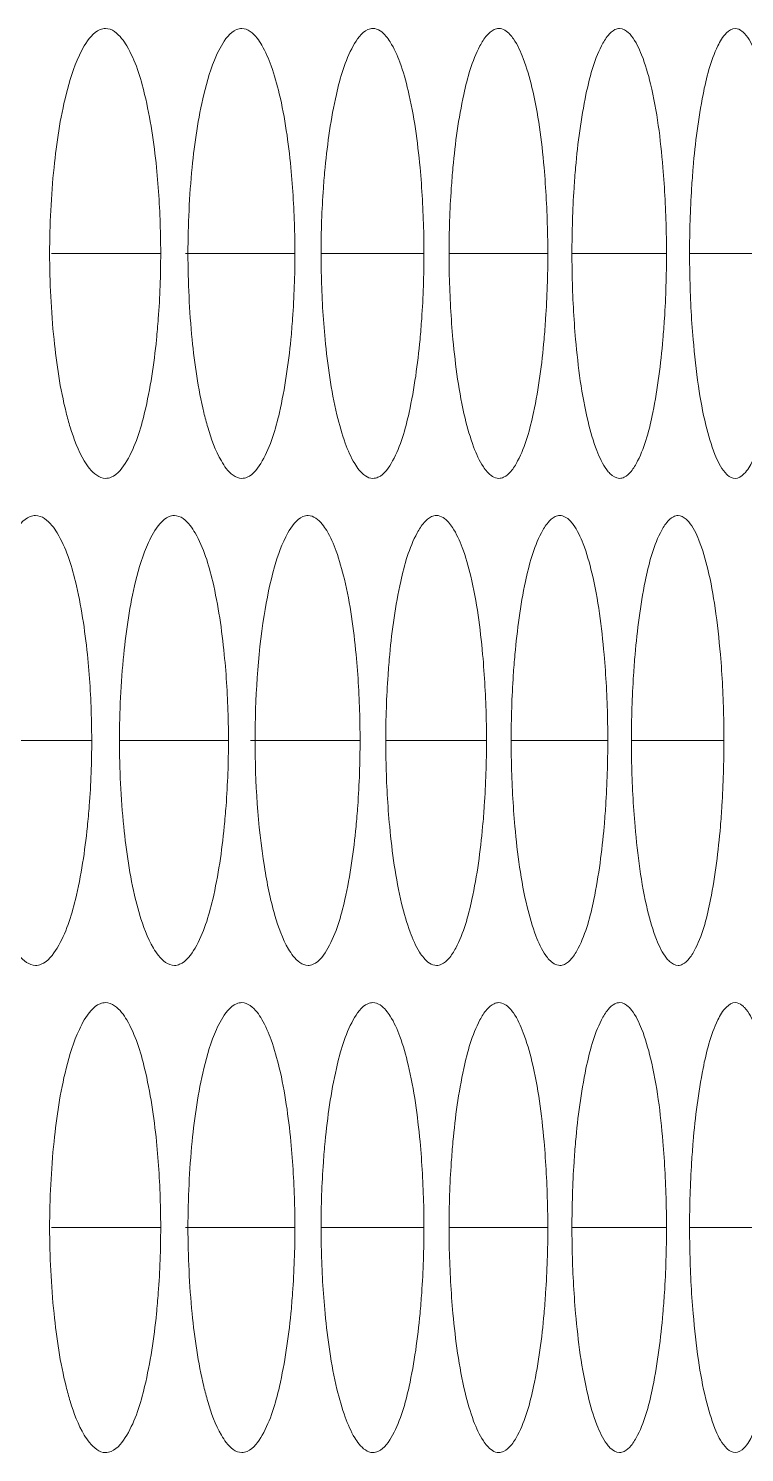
# Model space of a CAD drawing. Header units: millimetres. Extents: x 1177 to 4147, y 93 to 2194.
# Drawn here: x 2898.13 to 2907.68, y 1856.23 to 1875.22 of the extents above; entities that cross this region are included whole.
import ezdxf

# ---------------------------------------------------------------- set-up
doc = ezdxf.new("R2010")
doc.units = ezdxf.units.MM
doc.header["$LTSCALE"] = 0.1
doc.layers.add('标注', color=251, linetype='Continuous', lineweight=9)

msp = doc.modelspace()

# ---------------------------------------------------------------- linework, layer by layer
at = {"layer": '标注'}
for p, q in [((2898.435, 1872.217), (2899.89, 1872.217)), ((2900.221, 1872.217), (2901.68, 1872.217)), ((2902.029, 1872.217), (2903.401, 1872.217)), ((2903.736, 1872.217), (2905.053, 1872.217)), ((2905.375, 1872.217), (2906.636, 1872.217)), ((2906.944, 1872.217), (2908.15, 1872.217)), ((2897.516, 1865.722), (2898.97, 1865.722)), ((2899.337, 1865.722), (2900.794, 1865.722)), ((2901.089, 1865.722), (2902.549, 1865.722)), ((2902.892, 1865.722), (2904.235, 1865.722)), ((2904.564, 1865.722), (2905.853, 1865.722)), ((2906.168, 1865.722), (2907.402, 1865.722)), ((2898.435, 1859.226), (2899.89, 1859.226)), ((2900.221, 1859.226), (2901.68, 1859.226)), ((2902.029, 1859.226), (2903.401, 1859.226)), ((2903.736, 1859.226), (2905.053, 1859.226)), ((2905.375, 1859.226), (2906.636, 1859.226)), ((2906.944, 1859.226), (2908.15, 1859.226))]:
    msp.add_line(p, q, dxfattribs=at)
for points, knots in [([(2899.155, 1875.217), (2899.131, 1875.217), (2899.005, 1875.187), (2898.923, 1875.072), (2898.871, 1874.985)], [0, 0, 0, 0, 0.196477, 1, 1, 1, 1]), ([(2899.437, 1874.985), (2899.417, 1875.02), (2899.351, 1875.121), (2899.239, 1875.217), (2899.155, 1875.217)], [0, 0, 0, 0, 0.324295, 1, 1, 1, 1]), ([(2900.972, 1875.217), (2900.948, 1875.217), (2900.825, 1875.186), (2900.748, 1875.071), (2900.699, 1874.985)], [0, 0, 0, 0, 0.193636, 1, 1, 1, 1]), ([(2901.239, 1874.993), (2901.22, 1875.027), (2901.158, 1875.124), (2901.052, 1875.217), (2900.972, 1875.217)], [0, 0, 0, 0, 0.326204, 1, 1, 1, 1]), ([(2902.72, 1875.217), (2902.698, 1875.217), (2902.577, 1875.185), (2902.505, 1875.07), (2902.458, 1874.985)], [0, 0, 0, 0, 0.190615, 1, 1, 1, 1]), ([(2902.951, 1875.037), (2902.934, 1875.064), (2902.879, 1875.144), (2902.788, 1875.217), (2902.72, 1875.217)], [0, 0, 0, 0, 0.321102, 1, 1, 1, 1]), ([(2904.4, 1875.217), (2904.378, 1875.217), (2904.315, 1875.2), (2904.225, 1875.117), (2904.174, 1875.034), (2904.148, 1874.985)], [0, 0, 0, 0, 0.185665, 0.530478, 1, 1, 1, 1]), ([(2904.595, 1875.078), (2904.58, 1875.099), (2904.532, 1875.162), (2904.456, 1875.217), (2904.4, 1875.217)], [0, 0, 0, 0, 0.314447, 1, 1, 1, 1]), ([(2906.011, 1875.217), (2905.99, 1875.217), (2905.928, 1875.2), (2905.843, 1875.116), (2905.794, 1875.034), (2905.769, 1874.985)], [0, 0, 0, 0, 0.182292, 0.52599, 1, 1, 1, 1]), ([(2906.17, 1875.116), (2906.158, 1875.132), (2906.117, 1875.179), (2906.055, 1875.217), (2906.011, 1875.217)], [0, 0, 0, 0, 0.305886, 1, 1, 1, 1]), ([(2906.588, 1873.364), (2906.556, 1873.738), (2906.495, 1874.248), (2906.328, 1874.829), (2906.229, 1875.042), (2906.17, 1875.116)], [0, 0, 0, 0, 0.619614, 0.843153, 1, 1, 1, 1]), ([(2907.553, 1875.217), (2907.509, 1875.217), (2907.404, 1875.146), (2907.351, 1875.047), (2907.321, 1874.985)], [0, 0, 0, 0, 0.389659, 1, 1, 1, 1]), ([(2907.677, 1875.15), (2907.667, 1875.16), (2907.633, 1875.193), (2907.586, 1875.217), (2907.553, 1875.217)], [0, 0, 0, 0, 0.295107, 1, 1, 1, 1]), ([(2908.104, 1873.364), (2908.087, 1873.576), (2908.045, 1873.964), (2907.954, 1874.485), (2907.84, 1874.873), (2907.739, 1875.083), (2907.677, 1875.15)], [0, 0, 0, 0, 0.343252, 0.632232, 0.852748, 1, 1, 1, 1]), ([(2898.871, 1874.985), (2898.847, 1874.944), (2898.741, 1874.739), (2898.673, 1874.516), (2898.629, 1874.337)], [0, 0, 0, 0, 0.205098, 1, 1, 1, 1]), ([(2899.834, 1873.364), (2899.801, 1873.691), (2899.719, 1874.243), (2899.555, 1874.787), (2899.437, 1874.985)], [0, 0, 0, 0, 0.588565, 1, 1, 1, 1]), ([(2900.699, 1874.985), (2900.675, 1874.944), (2900.573, 1874.738), (2900.508, 1874.515), (2900.465, 1874.337)], [0, 0, 0, 0, 0.204414, 1, 1, 1, 1]), ([(2901.626, 1873.364), (2901.594, 1873.694), (2901.531, 1874.152), (2901.38, 1874.693), (2901.29, 1874.906), (2901.239, 1874.993)], [0, 0, 0, 0, 0.590197, 0.820528, 1, 1, 1, 1]), ([(2902.458, 1874.985), (2902.347, 1874.785), (2902.192, 1874.241), (2902.115, 1873.691), (2902.083, 1873.364)], [0, 0, 0, 0, 0.410076, 1, 1, 1, 1]), ([(2903.349, 1873.364), (2903.316, 1873.708), (2903.254, 1874.183), (2903.098, 1874.739), (2903.004, 1874.952), (2902.951, 1875.037)], [0, 0, 0, 0, 0.598831, 0.827178, 1, 1, 1, 1]), ([(2904.148, 1874.985), (2904.041, 1874.784), (2903.893, 1874.24), (2903.818, 1873.691), (2903.788, 1873.364)], [0, 0, 0, 0, 0.409275, 1, 1, 1, 1]), ([(2905.003, 1873.364), (2904.971, 1873.723), (2904.909, 1874.215), (2904.747, 1874.784), (2904.651, 1874.998), (2904.595, 1875.078)], [0, 0, 0, 0, 0.608586, 0.834685, 1, 1, 1, 1]), ([(2905.769, 1874.985), (2905.666, 1874.783), (2905.525, 1874.239), (2905.453, 1873.691), (2905.424, 1873.364)], [0, 0, 0, 0, 0.408497, 1, 1, 1, 1]), ([(2907.321, 1874.985), (2907.222, 1874.782), (2907.088, 1874.238), (2907.019, 1873.691), (2906.992, 1873.364)], [0, 0, 0, 0, 0.407744, 1, 1, 1, 1]), ([(2898.629, 1874.337), (2898.549, 1874.018), (2898.445, 1873.311), (2898.409, 1872.6), (2898.409, 1872.217)], [0, 0, 0, 0, 0.462125, 1, 1, 1, 1]), ([(2900.465, 1874.337), (2900.388, 1874.018), (2900.288, 1873.311), (2900.254, 1872.6), (2900.254, 1872.217)], [0, 0, 0, 0, 0.461908, 1, 1, 1, 1]), ([(2899.89, 1872.217), (2899.89, 1872.315), (2899.885, 1872.698), (2899.863, 1873.081), (2899.834, 1873.364)], [0, 0, 0, 0, 0.25579, 1, 1, 1, 1]), ([(2901.68, 1872.217), (2901.68, 1872.315), (2901.675, 1872.698), (2901.653, 1873.08), (2901.626, 1873.364)], [0, 0, 0, 0, 0.255815, 1, 1, 1, 1]), ([(2902.083, 1873.364), (2902.074, 1873.272), (2902.043, 1872.89), (2902.029, 1872.507), (2902.029, 1872.217)], [0, 0, 0, 0, 0.242084, 1, 1, 1, 1]), ([(2903.401, 1872.217), (2903.401, 1872.315), (2903.396, 1872.698), (2903.375, 1873.08), (2903.349, 1873.364)], [0, 0, 0, 0, 0.25584, 1, 1, 1, 1]), ([(2903.788, 1873.364), (2903.78, 1873.272), (2903.749, 1872.89), (2903.736, 1872.507), (2903.736, 1872.217)], [0, 0, 0, 0, 0.242044, 1, 1, 1, 1]), ([(2905.053, 1872.217), (2905.053, 1872.315), (2905.048, 1872.698), (2905.028, 1873.08), (2905.003, 1873.364)], [0, 0, 0, 0, 0.255864, 1, 1, 1, 1]), ([(2905.424, 1873.364), (2905.416, 1873.272), (2905.387, 1872.89), (2905.375, 1872.507), (2905.375, 1872.217)], [0, 0, 0, 0, 0.242005, 1, 1, 1, 1]), ([(2906.636, 1872.217), (2906.636, 1872.315), (2906.632, 1872.698), (2906.612, 1873.08), (2906.588, 1873.364)], [0, 0, 0, 0, 0.255886, 1, 1, 1, 1]), ([(2906.992, 1873.364), (2906.984, 1873.272), (2906.956, 1872.89), (2906.944, 1872.507), (2906.944, 1872.217)], [0, 0, 0, 0, 0.241968, 1, 1, 1, 1]), ([(2898.409, 1872.217), (2898.409, 1871.834), (2898.445, 1871.122), (2898.549, 1870.415), (2898.629, 1870.096)], [0, 0, 0, 0, 0.537875, 1, 1, 1, 1]), ([(2899.834, 1871.07), (2899.843, 1871.162), (2899.876, 1871.543), (2899.89, 1871.927), (2899.89, 1872.217)], [0, 0, 0, 0, 0.242136, 1, 1, 1, 1]), ([(2900.254, 1872.217), (2900.254, 1871.834), (2900.288, 1871.123), (2900.388, 1870.416), (2900.465, 1870.096)], [0, 0, 0, 0, 0.538092, 1, 1, 1, 1]), ([(2901.626, 1871.07), (2901.635, 1871.162), (2901.666, 1871.543), (2901.68, 1871.927), (2901.68, 1872.217)], [0, 0, 0, 0, 0.242094, 1, 1, 1, 1]), ([(2902.029, 1872.217), (2902.029, 1872.119), (2902.034, 1871.736), (2902.056, 1871.353), (2902.083, 1871.07)], [0, 0, 0, 0, 0.25582, 1, 1, 1, 1]), ([(2903.349, 1871.07), (2903.357, 1871.162), (2903.388, 1871.544), (2903.401, 1871.927), (2903.401, 1872.217)], [0, 0, 0, 0, 0.242053, 1, 1, 1, 1]), ([(2903.736, 1872.217), (2903.736, 1872.119), (2903.741, 1871.736), (2903.762, 1871.353), (2903.788, 1871.07)], [0, 0, 0, 0, 0.255845, 1, 1, 1, 1]), ([(2905.003, 1871.07), (2905.011, 1871.162), (2905.04, 1871.544), (2905.053, 1871.927), (2905.053, 1872.217)], [0, 0, 0, 0, 0.242014, 1, 1, 1, 1]), ([(2905.375, 1872.217), (2905.375, 1872.119), (2905.379, 1871.736), (2905.399, 1871.353), (2905.424, 1871.07)], [0, 0, 0, 0, 0.255868, 1, 1, 1, 1]), ([(2906.588, 1871.07), (2906.596, 1871.162), (2906.624, 1871.544), (2906.636, 1871.927), (2906.636, 1872.217)], [0, 0, 0, 0, 0.241977, 1, 1, 1, 1]), ([(2906.944, 1872.217), (2906.944, 1872.119), (2906.948, 1871.736), (2906.967, 1871.353), (2906.992, 1871.07)], [0, 0, 0, 0, 0.255891, 1, 1, 1, 1]), ([(2899.437, 1869.449), (2899.555, 1869.646), (2899.719, 1870.191), (2899.801, 1870.742), (2899.834, 1871.07)], [0, 0, 0, 0, 0.411435, 1, 1, 1, 1]), ([(2901.244, 1869.449), (2901.357, 1869.647), (2901.515, 1870.192), (2901.594, 1870.743), (2901.626, 1871.07)], [0, 0, 0, 0, 0.410597, 1, 1, 1, 1]), ([(2902.083, 1871.07), (2902.116, 1870.731), (2902.179, 1870.263), (2902.334, 1869.713), (2902.426, 1869.499), (2902.478, 1869.414)], [0, 0, 0, 0, 0.595352, 0.824536, 1, 1, 1, 1]), ([(2902.982, 1869.449), (2903.091, 1869.648), (2903.243, 1870.193), (2903.318, 1870.743), (2903.349, 1871.07)], [0, 0, 0, 0, 0.409781, 1, 1, 1, 1]), ([(2903.788, 1871.07), (2903.821, 1870.717), (2903.884, 1870.231), (2904.044, 1869.667), (2904.139, 1869.453), (2904.194, 1869.371)], [0, 0, 0, 0, 0.604767, 0.831791, 1, 1, 1, 1]), ([(2904.651, 1869.449), (2904.756, 1869.649), (2904.901, 1870.194), (2904.974, 1870.743), (2905.003, 1871.07)], [0, 0, 0, 0, 0.408988, 1, 1, 1, 1]), ([(2905.424, 1871.07), (2905.457, 1870.702), (2905.52, 1870.198), (2905.685, 1869.621), (2905.783, 1869.408), (2905.84, 1869.331)], [0, 0, 0, 0, 0.615423, 0.839991, 1, 1, 1, 1]), ([(2906.251, 1869.449), (2906.353, 1869.651), (2906.491, 1870.195), (2906.56, 1870.743), (2906.588, 1871.07)], [0, 0, 0, 0, 0.408219, 1, 1, 1, 1]), ([(2906.992, 1871.07), (2907.009, 1870.862), (2907.051, 1870.479), (2907.143, 1869.964), (2907.257, 1869.576), (2907.357, 1869.365), (2907.417, 1869.295)], [0, 0, 0, 0, 0.339935, 0.62764, 0.849308, 1, 1, 1, 1]), ([(2898.629, 1870.096), (2898.645, 1870.03), (2898.707, 1869.808), (2898.788, 1869.588), (2898.871, 1869.449)], [0, 0, 0, 0, 0.294922, 1, 1, 1, 1]), ([(2900.465, 1870.096), (2900.481, 1870.03), (2900.54, 1869.808), (2900.618, 1869.589), (2900.699, 1869.449)], [0, 0, 0, 0, 0.29551, 1, 1, 1, 1]), ([(2898.871, 1869.449), (2898.892, 1869.414), (2898.959, 1869.313), (2899.071, 1869.217), (2899.155, 1869.217)], [0, 0, 0, 0, 0.324264, 1, 1, 1, 1]), ([(2899.155, 1869.217), (2899.18, 1869.217), (2899.306, 1869.247), (2899.386, 1869.362), (2899.437, 1869.449)], [0, 0, 0, 0, 0.196798, 1, 1, 1, 1]), ([(2900.699, 1869.449), (2900.719, 1869.414), (2900.782, 1869.314), (2900.89, 1869.217), (2900.972, 1869.217)], [0, 0, 0, 0, 0.327612, 1, 1, 1, 1]), ([(2900.972, 1869.217), (2900.996, 1869.217), (2901.119, 1869.247), (2901.195, 1869.363), (2901.244, 1869.449)], [0, 0, 0, 0, 0.193945, 1, 1, 1, 1]), ([(2902.478, 1869.414), (2902.496, 1869.384), (2902.553, 1869.298), (2902.649, 1869.217), (2902.72, 1869.217)], [0, 0, 0, 0, 0.324647, 1, 1, 1, 1]), ([(2902.72, 1869.217), (2902.743, 1869.217), (2902.864, 1869.248), (2902.935, 1869.364), (2902.982, 1869.449)], [0, 0, 0, 0, 0.190909, 1, 1, 1, 1]), ([(2904.4, 1869.217), (2904.422, 1869.217), (2904.485, 1869.233), (2904.574, 1869.317), (2904.625, 1869.399), (2904.651, 1869.449)], [0, 0, 0, 0, 0.185919, 0.530524, 1, 1, 1, 1]), ([(2906.011, 1869.217), (2906.032, 1869.217), (2906.093, 1869.234), (2906.178, 1869.318), (2906.226, 1869.4), (2906.251, 1869.449)], [0, 0, 0, 0, 0.18253, 0.526009, 1, 1, 1, 1]), ([(2907.553, 1869.217), (2907.596, 1869.217), (2907.701, 1869.288), (2907.752, 1869.387), (2907.782, 1869.449)], [0, 0, 0, 0, 0.389686, 1, 1, 1, 1]), ([(2904.194, 1869.371), (2904.209, 1869.348), (2904.259, 1869.279), (2904.34, 1869.217), (2904.4, 1869.217)], [0, 0, 0, 0, 0.318608, 1, 1, 1, 1]), ([(2905.84, 1869.331), (2905.853, 1869.314), (2905.896, 1869.261), (2905.963, 1869.217), (2906.011, 1869.217)], [0, 0, 0, 0, 0.310747, 1, 1, 1, 1]), ([(2907.417, 1869.295), (2907.428, 1869.283), (2907.464, 1869.245), (2907.516, 1869.217), (2907.553, 1869.217)], [0, 0, 0, 0, 0.300688, 1, 1, 1, 1]), ([(2898.221, 1868.722), (2898.196, 1868.722), (2898.069, 1868.692), (2897.985, 1868.577), (2897.932, 1868.49)], [0, 0, 0, 0, 0.197833, 1, 1, 1, 1]), ([(2898.509, 1868.49), (2898.488, 1868.525), (2898.42, 1868.626), (2898.306, 1868.722), (2898.221, 1868.722)], [0, 0, 0, 0, 0.322669, 1, 1, 1, 1]), ([(2900.072, 1868.722), (2900.048, 1868.722), (2899.923, 1868.691), (2899.844, 1868.576), (2899.794, 1868.49)], [0, 0, 0, 0, 0.195078, 1, 1, 1, 1]), ([(2900.349, 1868.49), (2900.329, 1868.524), (2900.265, 1868.625), (2900.155, 1868.722), (2900.072, 1868.722)], [0, 0, 0, 0, 0.32596, 1, 1, 1, 1]), ([(2901.855, 1868.722), (2901.832, 1868.722), (2901.71, 1868.691), (2901.635, 1868.575), (2901.587, 1868.49)], [0, 0, 0, 0, 0.192149, 1, 1, 1, 1]), ([(2902.104, 1868.52), (2902.086, 1868.55), (2902.027, 1868.639), (2901.928, 1868.722), (2901.855, 1868.722)], [0, 0, 0, 0, 0.323826, 1, 1, 1, 1]), ([(2903.569, 1868.722), (2903.546, 1868.722), (2903.482, 1868.705), (2903.39, 1868.622), (2903.338, 1868.539), (2903.311, 1868.49)], [0, 0, 0, 0, 0.187277, 0.53264, 1, 1, 1, 1]), ([(2903.782, 1868.563), (2903.766, 1868.587), (2903.714, 1868.658), (2903.63, 1868.722), (2903.569, 1868.722)], [0, 0, 0, 0, 0.31799, 1, 1, 1, 1]), ([(2905.214, 1868.722), (2905.192, 1868.722), (2905.13, 1868.705), (2905.042, 1868.621), (2904.993, 1868.539), (2904.967, 1868.49)], [0, 0, 0, 0, 0.184004, 0.528262, 1, 1, 1, 1]), ([(2905.391, 1868.602), (2905.378, 1868.621), (2905.333, 1868.676), (2905.264, 1868.722), (2905.214, 1868.722)], [0, 0, 0, 0, 0.310426, 1, 1, 1, 1]), ([(2906.79, 1868.722), (2906.77, 1868.722), (2906.709, 1868.704), (2906.625, 1868.62), (2906.578, 1868.539), (2906.554, 1868.49)], [0, 0, 0, 0, 0.180528, 0.523661, 1, 1, 1, 1]), ([(2906.932, 1868.639), (2906.921, 1868.651), (2906.883, 1868.691), (2906.829, 1868.722), (2906.79, 1868.722)], [0, 0, 0, 0, 0.300787, 1, 1, 1, 1]), ([(2898.912, 1866.869), (2898.879, 1867.196), (2898.796, 1867.748), (2898.628, 1868.293), (2898.509, 1868.49)], [0, 0, 0, 0, 0.588138, 1, 1, 1, 1]), ([(2899.794, 1868.49), (2899.77, 1868.449), (2899.665, 1868.243), (2899.599, 1868.02), (2899.555, 1867.842)], [0, 0, 0, 0, 0.204755, 1, 1, 1, 1]), ([(2900.738, 1866.869), (2900.706, 1867.196), (2900.626, 1867.747), (2900.464, 1868.292), (2900.349, 1868.49)], [0, 0, 0, 0, 0.588987, 1, 1, 1, 1]), ([(2901.587, 1868.49), (2901.507, 1868.349), (2901.379, 1867.984), (2901.196, 1867.061), (2901.15, 1866.279), (2901.15, 1865.722)], [0, 0, 0, 0, 0.171591, 0.407652, 1, 1, 1, 1]), ([(2902.496, 1866.869), (2902.464, 1867.206), (2902.401, 1867.672), (2902.247, 1868.221), (2902.156, 1868.434), (2902.104, 1868.52)], [0, 0, 0, 0, 0.594383, 0.823753, 1, 1, 1, 1]), ([(2903.311, 1868.49), (2903.202, 1868.29), (2903.051, 1867.745), (2902.975, 1867.196), (2902.944, 1866.869)], [0, 0, 0, 0, 0.409673, 1, 1, 1, 1]), ([(2904.184, 1866.869), (2904.152, 1867.22), (2904.09, 1867.704), (2903.931, 1868.266), (2903.836, 1868.48), (2903.782, 1868.563)], [0, 0, 0, 0, 0.603559, 0.830818, 1, 1, 1, 1]), ([(2904.967, 1868.49), (2904.862, 1868.289), (2904.717, 1867.744), (2904.644, 1867.196), (2904.615, 1866.869)], [0, 0, 0, 0, 0.408883, 1, 1, 1, 1]), ([(2905.804, 1866.869), (2905.772, 1867.235), (2905.71, 1867.736), (2905.546, 1868.312), (2905.448, 1868.525), (2905.391, 1868.602)], [0, 0, 0, 0, 0.613931, 0.838792, 1, 1, 1, 1]), ([(2906.554, 1868.49), (2906.453, 1868.288), (2906.315, 1867.743), (2906.245, 1867.195), (2906.217, 1866.869)], [0, 0, 0, 0, 0.408118, 1, 1, 1, 1]), ([(2907.355, 1866.869), (2907.337, 1867.075), (2907.296, 1867.456), (2907.205, 1867.968), (2907.092, 1868.356), (2906.992, 1868.568), (2906.932, 1868.639)], [0, 0, 0, 0, 0.338668, 0.625811, 0.847843, 1, 1, 1, 1]), ([(2899.555, 1867.842), (2899.477, 1867.523), (2899.375, 1866.816), (2899.34, 1866.105), (2899.34, 1865.722)], [0, 0, 0, 0, 0.462016, 1, 1, 1, 1]), ([(2898.97, 1865.722), (2898.97, 1865.82), (2898.965, 1866.203), (2898.942, 1866.585), (2898.912, 1866.869)], [0, 0, 0, 0, 0.255777, 1, 1, 1, 1]), ([(2900.794, 1865.722), (2900.794, 1865.82), (2900.789, 1866.203), (2900.766, 1866.585), (2900.738, 1866.869)], [0, 0, 0, 0, 0.255803, 1, 1, 1, 1]), ([(2902.549, 1865.722), (2902.549, 1865.82), (2902.544, 1866.203), (2902.523, 1866.585), (2902.496, 1866.869)], [0, 0, 0, 0, 0.255828, 1, 1, 1, 1]), ([(2902.944, 1866.869), (2902.936, 1866.777), (2902.905, 1866.395), (2902.892, 1866.012), (2902.892, 1865.722)], [0, 0, 0, 0, 0.242063, 1, 1, 1, 1]), ([(2904.235, 1865.722), (2904.235, 1865.82), (2904.231, 1866.202), (2904.21, 1866.585), (2904.184, 1866.869)], [0, 0, 0, 0, 0.255852, 1, 1, 1, 1]), ([(2904.615, 1866.869), (2904.606, 1866.777), (2904.577, 1866.395), (2904.564, 1866.012), (2904.564, 1865.722)], [0, 0, 0, 0, 0.242024, 1, 1, 1, 1]), ([(2905.853, 1865.722), (2905.853, 1865.82), (2905.849, 1866.202), (2905.829, 1866.585), (2905.804, 1866.869)], [0, 0, 0, 0, 0.255875, 1, 1, 1, 1]), ([(2906.217, 1866.869), (2906.209, 1866.777), (2906.18, 1866.395), (2906.168, 1866.012), (2906.168, 1865.722)], [0, 0, 0, 0, 0.241986, 1, 1, 1, 1]), ([(2907.402, 1865.722), (2907.402, 1865.82), (2907.398, 1866.202), (2907.379, 1866.585), (2907.355, 1866.869)], [0, 0, 0, 0, 0.255897, 1, 1, 1, 1]), ([(2898.912, 1864.574), (2898.922, 1864.667), (2898.956, 1865.048), (2898.97, 1865.431), (2898.97, 1865.722)], [0, 0, 0, 0, 0.242158, 1, 1, 1, 1]), ([(2899.34, 1865.722), (2899.34, 1865.339), (2899.375, 1864.627), (2899.477, 1863.92), (2899.555, 1863.601)], [0, 0, 0, 0, 0.537984, 1, 1, 1, 1]), ([(2900.738, 1864.574), (2900.747, 1864.667), (2900.78, 1865.048), (2900.794, 1865.431), (2900.794, 1865.722)], [0, 0, 0, 0, 0.242115, 1, 1, 1, 1]), ([(2901.15, 1865.722), (2901.15, 1865.16), (2901.197, 1864.372), (2901.383, 1863.445), (2901.513, 1863.079), (2901.594, 1862.941)], [0, 0, 0, 0, 0.594289, 0.829953, 1, 1, 1, 1]), ([(2902.496, 1864.574), (2902.504, 1864.667), (2902.536, 1865.048), (2902.549, 1865.431), (2902.549, 1865.722)], [0, 0, 0, 0, 0.242073, 1, 1, 1, 1]), ([(2902.892, 1865.722), (2902.892, 1865.624), (2902.896, 1865.241), (2902.917, 1864.858), (2902.944, 1864.574)], [0, 0, 0, 0, 0.255833, 1, 1, 1, 1]), ([(2904.184, 1864.574), (2904.193, 1864.667), (2904.223, 1865.048), (2904.235, 1865.431), (2904.235, 1865.722)], [0, 0, 0, 0, 0.242033, 1, 1, 1, 1]), ([(2904.564, 1865.722), (2904.564, 1865.624), (2904.569, 1865.241), (2904.589, 1864.858), (2904.615, 1864.574)], [0, 0, 0, 0, 0.255857, 1, 1, 1, 1]), ([(2905.804, 1864.574), (2905.812, 1864.667), (2905.841, 1865.048), (2905.853, 1865.431), (2905.853, 1865.722)], [0, 0, 0, 0, 0.241995, 1, 1, 1, 1]), ([(2906.168, 1865.722), (2906.168, 1865.624), (2906.172, 1865.241), (2906.192, 1864.858), (2906.217, 1864.574)], [0, 0, 0, 0, 0.25588, 1, 1, 1, 1]), ([(2907.355, 1864.574), (2907.363, 1864.667), (2907.39, 1865.049), (2907.402, 1865.431), (2907.402, 1865.722)], [0, 0, 0, 0, 0.241958, 1, 1, 1, 1]), ([(2898.509, 1862.953), (2898.628, 1863.151), (2898.796, 1863.695), (2898.879, 1864.247), (2898.912, 1864.574)], [0, 0, 0, 0, 0.411862, 1, 1, 1, 1]), ([(2900.349, 1862.953), (2900.464, 1863.152), (2900.626, 1863.696), (2900.706, 1864.247), (2900.738, 1864.574)], [0, 0, 0, 0, 0.411013, 1, 1, 1, 1]), ([(2902.121, 1862.953), (2902.233, 1863.153), (2902.388, 1863.697), (2902.465, 1864.247), (2902.496, 1864.574)], [0, 0, 0, 0, 0.410186, 1, 1, 1, 1]), ([(2902.944, 1864.574), (2902.977, 1864.229), (2903.04, 1863.752), (2903.198, 1863.195), (2903.291, 1862.981), (2903.344, 1862.897)], [0, 0, 0, 0, 0.599914, 0.828052, 1, 1, 1, 1]), ([(2903.825, 1862.953), (2903.932, 1863.154), (2904.08, 1863.698), (2904.154, 1864.248), (2904.184, 1864.574)], [0, 0, 0, 0, 0.409381, 1, 1, 1, 1]), ([(2904.615, 1864.574), (2904.647, 1864.214), (2904.71, 1863.719), (2904.873, 1863.149), (2904.97, 1862.935), (2905.026, 1862.856)], [0, 0, 0, 0, 0.60993, 0.835766, 1, 1, 1, 1]), ([(2905.46, 1862.953), (2905.563, 1863.155), (2905.705, 1863.699), (2905.775, 1864.248), (2905.804, 1864.574)], [0, 0, 0, 0, 0.4086, 1, 1, 1, 1]), ([(2906.217, 1864.574), (2906.249, 1864.199), (2906.312, 1863.686), (2906.48, 1863.103), (2906.579, 1862.891), (2906.638, 1862.817)], [0, 0, 0, 0, 0.621267, 0.84448, 1, 1, 1, 1]), ([(2907.025, 1862.953), (2907.125, 1863.156), (2907.26, 1863.7), (2907.327, 1864.248), (2907.355, 1864.574)], [0, 0, 0, 0, 0.407843, 1, 1, 1, 1]), ([(2899.555, 1863.601), (2899.572, 1863.535), (2899.632, 1863.313), (2899.711, 1863.093), (2899.794, 1862.953)], [0, 0, 0, 0, 0.295217, 1, 1, 1, 1]), ([(2897.932, 1862.953), (2897.953, 1862.919), (2898.022, 1862.817), (2898.136, 1862.722), (2898.221, 1862.722)], [0, 0, 0, 0, 0.32265, 1, 1, 1, 1]), ([(2898.221, 1862.722), (2898.246, 1862.722), (2898.373, 1862.751), (2898.456, 1862.867), (2898.509, 1862.953)], [0, 0, 0, 0, 0.19816, 1, 1, 1, 1]), ([(2899.794, 1862.953), (2899.814, 1862.919), (2899.879, 1862.818), (2899.989, 1862.722), (2900.072, 1862.722)], [0, 0, 0, 0, 0.325919, 1, 1, 1, 1]), ([(2900.072, 1862.722), (2900.096, 1862.722), (2900.221, 1862.752), (2900.299, 1862.867), (2900.349, 1862.953)], [0, 0, 0, 0, 0.195393, 1, 1, 1, 1]), ([(2901.594, 1862.941), (2901.613, 1862.908), (2901.674, 1862.813), (2901.777, 1862.722), (2901.855, 1862.722)], [0, 0, 0, 0, 0.327099, 1, 1, 1, 1]), ([(2901.855, 1862.722), (2901.878, 1862.722), (2902, 1862.753), (2902.074, 1862.868), (2902.121, 1862.953)], [0, 0, 0, 0, 0.19245, 1, 1, 1, 1]), ([(2903.344, 1862.897), (2903.361, 1862.871), (2903.415, 1862.793), (2903.503, 1862.722), (2903.569, 1862.722)], [0, 0, 0, 0, 0.321831, 1, 1, 1, 1]), ([(2903.569, 1862.722), (2903.591, 1862.722), (2903.655, 1862.738), (2903.747, 1862.821), (2903.798, 1862.904), (2903.825, 1862.953)], [0, 0, 0, 0, 0.187539, 0.532699, 1, 1, 1, 1]), ([(2905.026, 1862.856), (2905.04, 1862.835), (2905.087, 1862.774), (2905.16, 1862.722), (2905.214, 1862.722)], [0, 0, 0, 0, 0.31493, 1, 1, 1, 1]), ([(2905.214, 1862.722), (2905.236, 1862.722), (2905.298, 1862.738), (2905.385, 1862.822), (2905.434, 1862.904), (2905.46, 1862.953)], [0, 0, 0, 0, 0.18425, 0.528295, 1, 1, 1, 1]), ([(2906.638, 1862.817), (2906.649, 1862.803), (2906.689, 1862.758), (2906.748, 1862.722), (2906.79, 1862.722)], [0, 0, 0, 0, 0.306013, 1, 1, 1, 1]), ([(2906.79, 1862.722), (2906.811, 1862.722), (2906.871, 1862.739), (2906.954, 1862.823), (2907.001, 1862.904), (2907.025, 1862.953)], [0, 0, 0, 0, 0.180756, 0.523667, 1, 1, 1, 1]), ([(2899.155, 1862.226), (2899.131, 1862.226), (2899.005, 1862.197), (2898.923, 1862.081), (2898.871, 1861.995)], [0, 0, 0, 0, 0.196477, 1, 1, 1, 1]), ([(2899.437, 1861.995), (2899.417, 1862.029), (2899.351, 1862.131), (2899.239, 1862.226), (2899.155, 1862.226)], [0, 0, 0, 0, 0.324295, 1, 1, 1, 1]), ([(2900.972, 1862.226), (2900.948, 1862.226), (2900.825, 1862.196), (2900.748, 1862.081), (2900.699, 1861.995)], [0, 0, 0, 0, 0.193636, 1, 1, 1, 1]), ([(2901.239, 1862.003), (2901.22, 1862.036), (2901.158, 1862.133), (2901.052, 1862.226), (2900.972, 1862.226)], [0, 0, 0, 0, 0.326204, 1, 1, 1, 1]), ([(2902.72, 1862.226), (2902.698, 1862.226), (2902.577, 1862.195), (2902.505, 1862.08), (2902.458, 1861.995)], [0, 0, 0, 0, 0.190615, 1, 1, 1, 1]), ([(2902.951, 1862.046), (2902.934, 1862.073), (2902.879, 1862.153), (2902.788, 1862.226), (2902.72, 1862.226)], [0, 0, 0, 0, 0.321102, 1, 1, 1, 1]), ([(2904.4, 1862.226), (2904.378, 1862.226), (2904.315, 1862.21), (2904.225, 1862.126), (2904.174, 1862.044), (2904.148, 1861.995)], [0, 0, 0, 0, 0.185665, 0.530478, 1, 1, 1, 1]), ([(2904.595, 1862.088), (2904.58, 1862.109), (2904.532, 1862.172), (2904.456, 1862.226), (2904.4, 1862.226)], [0, 0, 0, 0, 0.314447, 1, 1, 1, 1]), ([(2906.011, 1862.226), (2905.99, 1862.226), (2905.928, 1862.209), (2905.843, 1862.126), (2905.794, 1862.044), (2905.769, 1861.995)], [0, 0, 0, 0, 0.182292, 0.52599, 1, 1, 1, 1]), ([(2906.17, 1862.126), (2906.158, 1862.141), (2906.117, 1862.189), (2906.055, 1862.226), (2906.011, 1862.226)], [0, 0, 0, 0, 0.305886, 1, 1, 1, 1]), ([(2907.553, 1862.226), (2907.509, 1862.226), (2907.404, 1862.156), (2907.351, 1862.057), (2907.321, 1861.995)], [0, 0, 0, 0, 0.389659, 1, 1, 1, 1]), ([(2907.677, 1862.16), (2907.667, 1862.17), (2907.633, 1862.203), (2907.586, 1862.226), (2907.553, 1862.226)], [0, 0, 0, 0, 0.295107, 1, 1, 1, 1]), ([(2903.349, 1860.374), (2903.316, 1860.717), (2903.254, 1861.193), (2903.098, 1861.748), (2903.004, 1861.962), (2902.951, 1862.046)], [0, 0, 0, 0, 0.598831, 0.827178, 1, 1, 1, 1]), ([(2905.003, 1860.374), (2904.971, 1860.732), (2904.909, 1861.225), (2904.747, 1861.794), (2904.651, 1862.007), (2904.595, 1862.088)], [0, 0, 0, 0, 0.608586, 0.834685, 1, 1, 1, 1]), ([(2906.588, 1860.374), (2906.556, 1860.747), (2906.495, 1861.258), (2906.328, 1861.839), (2906.229, 1862.051), (2906.17, 1862.126)], [0, 0, 0, 0, 0.619614, 0.843153, 1, 1, 1, 1]), ([(2908.104, 1860.374), (2908.087, 1860.585), (2908.045, 1860.974), (2907.954, 1861.495), (2907.84, 1861.883), (2907.739, 1862.093), (2907.677, 1862.16)], [0, 0, 0, 0, 0.343252, 0.632232, 0.852748, 1, 1, 1, 1]), ([(2898.871, 1861.995), (2898.847, 1861.954), (2898.741, 1861.748), (2898.673, 1861.525), (2898.629, 1861.347)], [0, 0, 0, 0, 0.205098, 1, 1, 1, 1]), ([(2899.834, 1860.374), (2899.801, 1860.701), (2899.719, 1861.252), (2899.555, 1861.797), (2899.437, 1861.995)], [0, 0, 0, 0, 0.588565, 1, 1, 1, 1]), ([(2900.699, 1861.995), (2900.675, 1861.954), (2900.573, 1861.748), (2900.508, 1861.525), (2900.465, 1861.347)], [0, 0, 0, 0, 0.204414, 1, 1, 1, 1]), ([(2901.626, 1860.374), (2901.594, 1860.703), (2901.531, 1861.162), (2901.38, 1861.703), (2901.29, 1861.916), (2901.239, 1862.003)], [0, 0, 0, 0, 0.590197, 0.820528, 1, 1, 1, 1]), ([(2902.458, 1861.995), (2902.347, 1861.795), (2902.192, 1861.251), (2902.115, 1860.701), (2902.083, 1860.374)], [0, 0, 0, 0, 0.410076, 1, 1, 1, 1]), ([(2904.148, 1861.995), (2904.041, 1861.794), (2903.893, 1861.25), (2903.818, 1860.7), (2903.788, 1860.374)], [0, 0, 0, 0, 0.409275, 1, 1, 1, 1]), ([(2905.769, 1861.995), (2905.666, 1861.793), (2905.525, 1861.249), (2905.453, 1860.7), (2905.424, 1860.374)], [0, 0, 0, 0, 0.408497, 1, 1, 1, 1]), ([(2907.321, 1861.995), (2907.222, 1861.792), (2907.088, 1861.248), (2907.019, 1860.7), (2906.992, 1860.374)], [0, 0, 0, 0, 0.407744, 1, 1, 1, 1]), ([(2898.629, 1861.347), (2898.549, 1861.028), (2898.445, 1860.321), (2898.409, 1859.609), (2898.409, 1859.226)], [0, 0, 0, 0, 0.462125, 1, 1, 1, 1]), ([(2900.465, 1861.347), (2900.388, 1861.028), (2900.288, 1860.321), (2900.254, 1859.609), (2900.254, 1859.226)], [0, 0, 0, 0, 0.461908, 1, 1, 1, 1]), ([(2899.89, 1859.226), (2899.89, 1859.324), (2899.885, 1859.707), (2899.863, 1860.09), (2899.834, 1860.374)], [0, 0, 0, 0, 0.25579, 1, 1, 1, 1]), ([(2901.68, 1859.226), (2901.68, 1859.324), (2901.675, 1859.707), (2901.653, 1860.09), (2901.626, 1860.374)], [0, 0, 0, 0, 0.255815, 1, 1, 1, 1]), ([(2902.083, 1860.374), (2902.074, 1860.281), (2902.043, 1859.9), (2902.029, 1859.517), (2902.029, 1859.226)], [0, 0, 0, 0, 0.242084, 1, 1, 1, 1]), ([(2903.401, 1859.226), (2903.401, 1859.324), (2903.396, 1859.707), (2903.375, 1860.09), (2903.349, 1860.374)], [0, 0, 0, 0, 0.25584, 1, 1, 1, 1]), ([(2903.788, 1860.374), (2903.78, 1860.281), (2903.749, 1859.9), (2903.736, 1859.517), (2903.736, 1859.226)], [0, 0, 0, 0, 0.242044, 1, 1, 1, 1]), ([(2905.053, 1859.226), (2905.053, 1859.324), (2905.048, 1859.707), (2905.028, 1860.09), (2905.003, 1860.374)], [0, 0, 0, 0, 0.255864, 1, 1, 1, 1]), ([(2905.424, 1860.374), (2905.416, 1860.281), (2905.387, 1859.9), (2905.375, 1859.517), (2905.375, 1859.226)], [0, 0, 0, 0, 0.242005, 1, 1, 1, 1]), ([(2906.636, 1859.226), (2906.636, 1859.324), (2906.632, 1859.707), (2906.612, 1860.09), (2906.588, 1860.374)], [0, 0, 0, 0, 0.255886, 1, 1, 1, 1]), ([(2906.992, 1860.374), (2906.984, 1860.281), (2906.956, 1859.9), (2906.944, 1859.517), (2906.944, 1859.226)], [0, 0, 0, 0, 0.241968, 1, 1, 1, 1]), ([(2898.409, 1859.226), (2898.409, 1858.844), (2898.445, 1858.132), (2898.549, 1857.425), (2898.629, 1857.106)], [0, 0, 0, 0, 0.537875, 1, 1, 1, 1]), ([(2899.834, 1858.079), (2899.843, 1858.171), (2899.876, 1858.553), (2899.89, 1858.936), (2899.89, 1859.226)], [0, 0, 0, 0, 0.242136, 1, 1, 1, 1]), ([(2900.254, 1859.226), (2900.254, 1858.844), (2900.288, 1858.132), (2900.388, 1857.425), (2900.465, 1857.106)], [0, 0, 0, 0, 0.538092, 1, 1, 1, 1]), ([(2901.626, 1858.079), (2901.635, 1858.171), (2901.666, 1858.553), (2901.68, 1858.936), (2901.68, 1859.226)], [0, 0, 0, 0, 0.242094, 1, 1, 1, 1]), ([(2902.029, 1859.226), (2902.029, 1859.129), (2902.034, 1858.746), (2902.056, 1858.363), (2902.083, 1858.079)], [0, 0, 0, 0, 0.25582, 1, 1, 1, 1]), ([(2903.349, 1858.079), (2903.357, 1858.171), (2903.388, 1858.553), (2903.401, 1858.936), (2903.401, 1859.226)], [0, 0, 0, 0, 0.242053, 1, 1, 1, 1]), ([(2903.736, 1859.226), (2903.736, 1859.129), (2903.741, 1858.746), (2903.762, 1858.363), (2903.788, 1858.079)], [0, 0, 0, 0, 0.255845, 1, 1, 1, 1]), ([(2905.003, 1858.079), (2905.011, 1858.171), (2905.04, 1858.553), (2905.053, 1858.936), (2905.053, 1859.226)], [0, 0, 0, 0, 0.242014, 1, 1, 1, 1]), ([(2905.375, 1859.226), (2905.375, 1859.129), (2905.379, 1858.746), (2905.399, 1858.363), (2905.424, 1858.079)], [0, 0, 0, 0, 0.255868, 1, 1, 1, 1]), ([(2906.588, 1858.079), (2906.596, 1858.171), (2906.624, 1858.553), (2906.636, 1858.936), (2906.636, 1859.226)], [0, 0, 0, 0, 0.241977, 1, 1, 1, 1]), ([(2906.944, 1859.226), (2906.944, 1859.129), (2906.948, 1858.746), (2906.967, 1858.363), (2906.992, 1858.079)], [0, 0, 0, 0, 0.255891, 1, 1, 1, 1]), ([(2899.437, 1856.458), (2899.555, 1856.656), (2899.719, 1857.201), (2899.801, 1857.752), (2899.834, 1858.079)], [0, 0, 0, 0, 0.411435, 1, 1, 1, 1]), ([(2901.244, 1856.458), (2901.357, 1856.657), (2901.515, 1857.202), (2901.594, 1857.752), (2901.626, 1858.079)], [0, 0, 0, 0, 0.410597, 1, 1, 1, 1]), ([(2902.083, 1858.079), (2902.116, 1857.741), (2902.179, 1857.272), (2902.334, 1856.723), (2902.426, 1856.509), (2902.478, 1856.423)], [0, 0, 0, 0, 0.595352, 0.824536, 1, 1, 1, 1]), ([(2902.982, 1856.458), (2903.091, 1856.658), (2903.243, 1857.203), (2903.318, 1857.752), (2903.349, 1858.079)], [0, 0, 0, 0, 0.409781, 1, 1, 1, 1]), ([(2903.788, 1858.079), (2903.821, 1857.726), (2903.884, 1857.24), (2904.044, 1856.677), (2904.139, 1856.463), (2904.194, 1856.381)], [0, 0, 0, 0, 0.604767, 0.831791, 1, 1, 1, 1]), ([(2904.651, 1856.458), (2904.756, 1856.659), (2904.901, 1857.204), (2904.974, 1857.753), (2905.003, 1858.079)], [0, 0, 0, 0, 0.408988, 1, 1, 1, 1]), ([(2905.424, 1858.079), (2905.457, 1857.711), (2905.52, 1857.207), (2905.685, 1856.631), (2905.783, 1856.418), (2905.84, 1856.341)], [0, 0, 0, 0, 0.615423, 0.839991, 1, 1, 1, 1]), ([(2906.251, 1856.458), (2906.353, 1856.66), (2906.491, 1857.205), (2906.56, 1857.753), (2906.588, 1858.079)], [0, 0, 0, 0, 0.408219, 1, 1, 1, 1]), ([(2906.992, 1858.079), (2907.009, 1857.871), (2907.051, 1857.488), (2907.143, 1856.974), (2907.257, 1856.586), (2907.357, 1856.375), (2907.417, 1856.305)], [0, 0, 0, 0, 0.339935, 0.62764, 0.849308, 1, 1, 1, 1]), ([(2898.629, 1857.106), (2898.645, 1857.04), (2898.707, 1856.818), (2898.788, 1856.598), (2898.871, 1856.458)], [0, 0, 0, 0, 0.294922, 1, 1, 1, 1]), ([(2900.465, 1857.106), (2900.481, 1857.04), (2900.54, 1856.818), (2900.618, 1856.598), (2900.699, 1856.458)], [0, 0, 0, 0, 0.29551, 1, 1, 1, 1]), ([(2898.871, 1856.458), (2898.892, 1856.424), (2898.959, 1856.322), (2899.071, 1856.226), (2899.155, 1856.226)], [0, 0, 0, 0, 0.324264, 1, 1, 1, 1]), ([(2899.155, 1856.226), (2899.18, 1856.226), (2899.306, 1856.256), (2899.386, 1856.372), (2899.437, 1856.458)], [0, 0, 0, 0, 0.196798, 1, 1, 1, 1]), ([(2900.699, 1856.458), (2900.719, 1856.424), (2900.782, 1856.324), (2900.89, 1856.226), (2900.972, 1856.226)], [0, 0, 0, 0, 0.327612, 1, 1, 1, 1]), ([(2900.972, 1856.226), (2900.996, 1856.226), (2901.119, 1856.257), (2901.195, 1856.372), (2901.244, 1856.458)], [0, 0, 0, 0, 0.193945, 1, 1, 1, 1]), ([(2902.478, 1856.423), (2902.496, 1856.394), (2902.553, 1856.308), (2902.649, 1856.226), (2902.72, 1856.226)], [0, 0, 0, 0, 0.324647, 1, 1, 1, 1]), ([(2902.72, 1856.226), (2902.743, 1856.226), (2902.864, 1856.258), (2902.935, 1856.373), (2902.982, 1856.458)], [0, 0, 0, 0, 0.190909, 1, 1, 1, 1]), ([(2904.194, 1856.381), (2904.209, 1856.358), (2904.259, 1856.288), (2904.34, 1856.226), (2904.4, 1856.226)], [0, 0, 0, 0, 0.318608, 1, 1, 1, 1]), ([(2904.4, 1856.226), (2904.422, 1856.226), (2904.485, 1856.243), (2904.574, 1856.327), (2904.625, 1856.409), (2904.651, 1856.458)], [0, 0, 0, 0, 0.185919, 0.530524, 1, 1, 1, 1]), ([(2905.84, 1856.341), (2905.853, 1856.323), (2905.896, 1856.27), (2905.963, 1856.226), (2906.011, 1856.226)], [0, 0, 0, 0, 0.310747, 1, 1, 1, 1]), ([(2906.011, 1856.226), (2906.032, 1856.226), (2906.093, 1856.243), (2906.178, 1856.327), (2906.226, 1856.409), (2906.251, 1856.458)], [0, 0, 0, 0, 0.18253, 0.526009, 1, 1, 1, 1]), ([(2907.553, 1856.226), (2907.596, 1856.226), (2907.701, 1856.297), (2907.752, 1856.396), (2907.782, 1856.458)], [0, 0, 0, 0, 0.389686, 1, 1, 1, 1]), ([(2907.417, 1856.305), (2907.428, 1856.293), (2907.464, 1856.255), (2907.516, 1856.226), (2907.553, 1856.226)], [0, 0, 0, 0, 0.300688, 1, 1, 1, 1])]:
    msp.add_open_spline(points, degree=3, knots=knots, dxfattribs=at)

doc.saveas('drawing.dxf')
